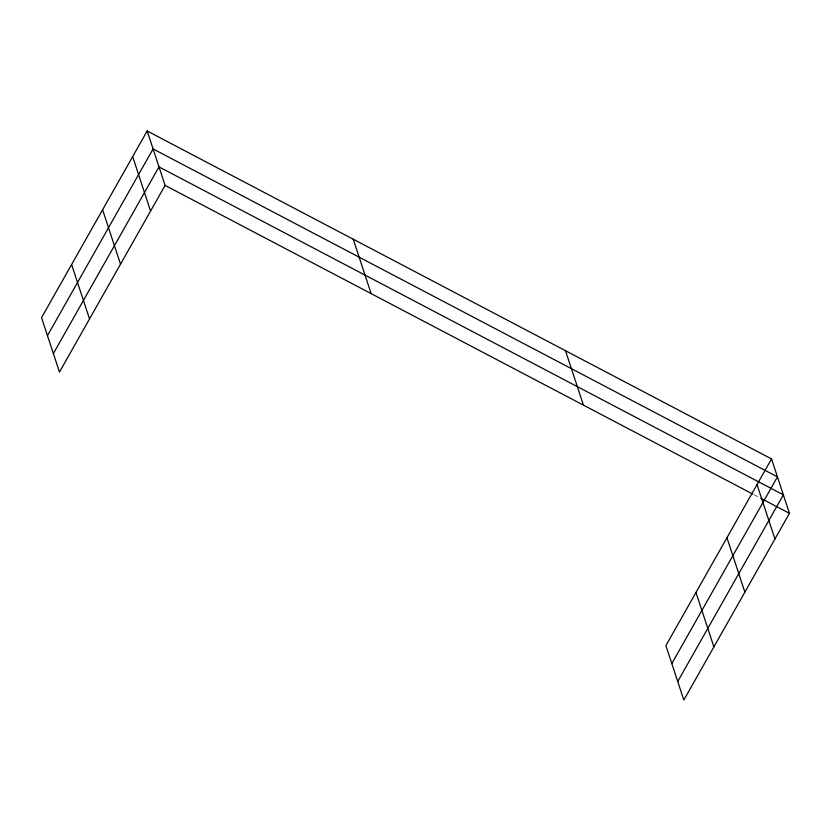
<?xml version="1.0" encoding="UTF-8"?>
<svg xmlns="http://www.w3.org/2000/svg" width="831" height="831" viewBox="0 0 831 831"><rect width="100%" height="100%" fill="white"/><g stroke="black" fill="none" stroke-linecap="round" stroke-linejoin="round"><path stroke-width="0.62" stroke-dasharray="4.16 3.12" d="M753.966 494.705L759.69 497.707"/><path stroke-width="1.25" d="M147.17 130.976L41.55 317.66L59.468 372.07L165.089 185.386L147.17 130.976L771.532 458.93L789.45 513.34L683.83 700.024L665.911 645.614L771.532 458.93M47.46 335.62L153.091 148.926L777.442 476.88L671.822 663.574M53.371 353.57L159.001 166.886L783.363 494.84L677.732 681.524M165.089 185.386L752.824 494.102M760.832 498.309L789.45 513.34M757.02 484.577L774.939 538.987M726.948 537.719L744.867 592.129M695.973 592.472L713.891 646.882M565.495 350.703L583.414 405.113M353.217 239.193L371.135 293.613M132.659 156.623L150.577 211.043M102.597 209.765L120.516 264.175M71.611 264.518L89.53 318.938"/></g></svg>
